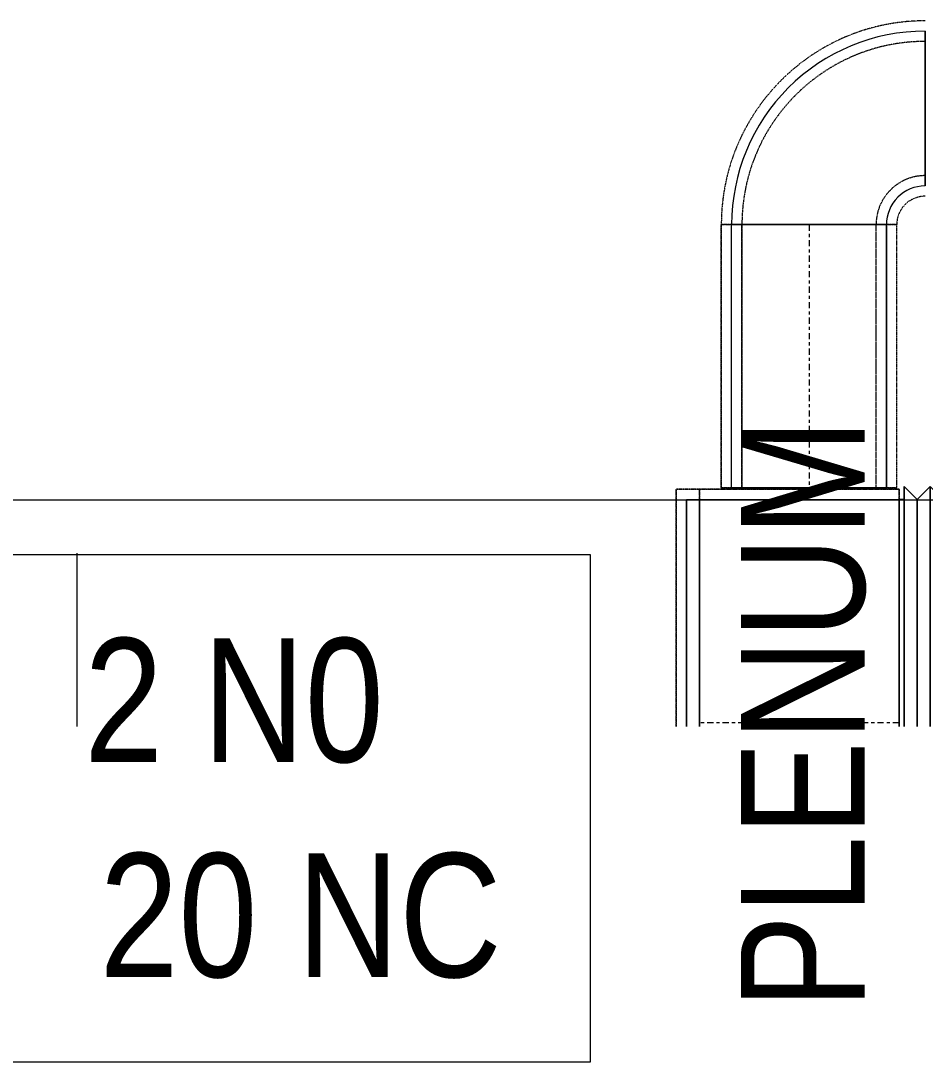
# Model space of a CAD drawing. Header units: inches. Extents: x -83664 to 20107, y -47222 to 19398.
# Drawn here: x 5809 to 7562, y -44063 to -42045 of the extents above; entities that cross this region are included whole.
import ezdxf

# ---------------------------------------------------------------- set-up
doc = ezdxf.new("R2010")
doc.units = ezdxf.units.IN
doc.header["$MEASUREMENT"] = 0
for name, pattern in [('AE7-LP-CENTER', [5.45, 3, -0.6, 1.25, -0.6]), ('Center', [29.999999, 12, -6, 6, -6]), ('Hidden 0_50', [1.0584, 0.5292, -0.5292]), ('Hidden 1_0', [1.7, 1, -0.7])]:
    doc.linetypes.add(name, pattern=pattern)
for name, color, linetype, lineweight, true_color in [('A-ANNO-MATC', 1, 'AE7-LP-CENTER', 9, 0xff0000), ('A-DETL', 7, 'Continuous', 18, 0x00a600), ('M-HVAC-DUCT', 7, 'Continuous', 9, 0xffe97f)]:
    doc.layers.add(name, color=color, linetype=linetype, lineweight=lineweight, true_color=true_color)
doc.layers.add('G-ANNO-TEXT', color=7, linetype='Continuous', lineweight=9)
doc.layers.add('M-HVAC-DUCT-CNTR', color=7, linetype='Center', lineweight=9)
doc.styles.add('Arial Narrow_21', font='ARIALN.TTF', dxfattribs={"height": 240})

# ---------------------------------------------------------------- blocks, each defined once
blk = doc.blocks.new('M_Rectangular Elbow - Radius - 0_75 W-7240826-FIRST FLOOR AC CONDITIONING LAYOUT - PART A')
at = {"layer": 'M-HVAC-DUCT', "color": 6, "true_color": 0xff00ff}
for p, q in [((-150, 225), (150, 225)), ((150, 225), (-150, 225)), ((-225, 150), (-225, -150)), ((-225, -150), (-225, 150))]:
    blk.add_line(p, q, dxfattribs=at)
for radius in [75, 75, 375, 375]:
    blk.add_arc((-225, 225), radius, 270, 0, dxfattribs=at)
blk = doc.blocks.new('REMC_M_FLEX CONNECTION_Type 2 - V_SAD-V219-FIRST FLOOR AC CONDITIONING LAYOUT - PART A')
at = {"layer": 'M-HVAC-DUCT', "color": 6, "true_color": 0xff00ff}
for p, q in [((159002.9, 55399.8), (158977.9, 55424.8)), ((158977.9, 54960.2), (158977.9, 55424.8)), ((159002.9, 55399.8), (158977.9, 55424.8)), ((158977.9, 55424.8), (158977.9, 54960.2)), ((159002.9, 55399.8), (159027.9, 55424.8)), ((159002.9, 55399.8), (159027.9, 55424.8)), ((159027.9, 54960.2), (159027.9, 55424.8)), ((159027.9, 55424.8), (159027.9, 54960.2)), ((159027.9, 55424.8), (159027.9, 54960.2)), ((159027.9, 55424.8), (159052.9, 55399.8)), ((159027.9, 55424.8), (159052.9, 55399.8)), ((159027.9, 54960.2), (159027.9, 55424.8)), ((159052.9, 55399.8), (159077.9, 55424.8)), ((159052.9, 55399.8), (159077.9, 55424.8)), ((159077.9, 54960.2), (159077.9, 55424.8)), ((159077.9, 55424.8), (159077.9, 54960.2)), ((159002.9, 55399.8), (159002.9, 54960.2)), ((159002.9, 54960.2), (159002.9, 55399.8)), ((159002.9, 55399.8), (159002.9, 54960.2)), ((159002.9, 54960.2), (159002.9, 55399.8)), ((159052.9, 55399.8), (159052.9, 54960.2)), ((159052.9, 54960.2), (159052.9, 55399.8)), ((159052.9, 54960.2), (159052.9, 55399.8)), ((159052.9, 55399.8), (159052.9, 54960.2))]:
    blk.add_line(p, q, dxfattribs=at)
blk = doc.blocks.new('M_Rectangular Transition - Length - Standard-8634319-FIRST FLOOR AC CONDITIONING LAYOUT - PART A')
at = {"layer": 'M-HVAC-DUCT', "color": 6, "true_color": 0xff00ff}
for p, q in [((0, 7.1), (0, -432.5)), ((0, -432.5), (0, 7.1)), ((10, -432.5), (10, 7.1)), ((10, 7.1), (10, -432.5)), ((0, -432.5), (10, -432.5)), ((10, -432.5), (0, -432.5))]:
    blk.add_line(p, q, dxfattribs=at)
blk = doc.blocks.new('M_Rectangular Endcap - Standard-8675921-FIRST FLOOR AC CONDITIONING LAYOUT - PART A')
at = {"layer": 'M-HVAC-DUCT', "color": 6, "true_color": 0xff00ff}
for p, q in [((0, 7.1), (0, -432.5)), ((0, -432.5), (0, 7.1)), ((25, 7.1), (25, -432.5)), ((25, -432.5), (25, 7.1)), ((25, -432.5), (0, -432.5)), ((25, -432.5), (0, -432.5))]:
    blk.add_line(p, q, dxfattribs=at)
blk = doc.blocks.new('TEMW-SMBZ-HO-BM-HVAC-00002_rvt-1-FIRST FLOOR AC CONDITIONING LAYOUT - PART A')
at = {"layer": 'M-HVAC-DUCT', "color": 6, "linetype": 'Hidden 0_50', "true_color": 0xff00ff}
for p, q in [((158623.3, 55932.4), (158963.3, 55932.4)), ((158963.3, 55932.4), (158623.3, 55932.4)), ((158623.3, 55932.4), (158963.3, 55932.4)), ((158963.3, 55932.4), (158623.3, 55932.4)), ((158623.3, 55932.4), (158623.3, 55422.4)), ((158623.3, 55422.4), (158623.3, 55932.4)), ((158963.3, 55422.4), (158963.3, 55932.4)), ((158963.3, 55422.4), (158963.3, 55932.4)), ((158535.8, 55419.8), (158535.8, 54960.2)), ((158535.8, 54960.2), (158535.8, 55419.8)), ((158535.8, 55419.8), (158580.8, 55419.8)), ((158580.8, 55419.8), (158535.8, 55419.8)), ((158580.8, 55419.8), (158580.8, 54960.2)), ((158580.8, 54960.2), (158580.8, 55419.8)), ((158967.9, 55419.8), (158580.8, 55419.8)), ((158580.8, 55419.8), (158967.9, 55419.8)), ((158580.8, 55419.8), (158580.8, 54960.2)), ((158580.8, 54960.2), (158580.8, 55419.8)), ((158623.3, 55422.4), (158963.3, 55422.4)), ((158963.3, 55422.4), (158623.3, 55422.4)), ((158967.9, 55419.8), (158967.9, 54960.2)), ((158967.9, 54960.2), (158967.9, 55419.8))]:
    blk.add_line(p, q, dxfattribs=at)
at = {"layer": 'M-HVAC-DUCT', "color": 6, "true_color": 0xff00ff}
for p, q in [((158943.3, 55932.4), (158643.3, 55932.4)), ((158643.3, 55932.4), (158943.3, 55932.4)), ((158643.3, 55422.4), (158643.3, 55932.4)), ((158643.3, 55422.4), (158643.3, 55932.4)), ((158943.3, 55932.4), (158943.3, 55422.4)), ((158943.3, 55422.4), (158943.3, 55932.4)), ((158943.3, 55422.4), (158643.3, 55422.4)), ((158643.3, 55422.4), (158943.3, 55422.4)), ((158580.8, 54960.2), (158580.8, 55399.8)), ((158580.8, 55399.8), (158580.8, 54960.2)), ((158580.8, 55399.8), (158967.9, 55399.8)), ((158580.8, 55399.8), (158967.9, 55399.8)), ((158967.9, 54960.2), (158967.9, 55399.8)), ((158967.9, 55399.8), (158967.9, 54960.2))]:
    blk.add_line(p, q, dxfattribs=at)
at = {"layer": 'M-HVAC-DUCT', "color": 6, "linetype": 'Hidden 1_0', "true_color": 0xff00ff}
for p, q in [((158663.3, 55932.4), (158923.3, 55932.4)), ((158923.3, 55932.4), (158663.3, 55932.4)), ((158663.3, 55932.4), (158923.3, 55932.4)), ((158923.3, 55932.4), (158663.3, 55932.4)), ((158663.3, 55932.4), (158663.3, 55422.4)), ((158663.3, 55422.4), (158663.3, 55932.4)), ((158923.3, 55422.4), (158923.3, 55932.4)), ((158923.3, 55422.4), (158923.3, 55932.4)), ((158663.3, 55422.4), (158923.3, 55422.4)), ((158923.3, 55422.4), (158663.3, 55422.4))]:
    blk.add_line(p, q, dxfattribs=at)
at = {"layer": 'M-HVAC-DUCT', "color": 6, "linetype": 'Hidden 0_50', "true_color": 0xff00ff}
for radius in [395, 395, 55, 55]:
    blk.add_arc((159018.3, 55932.4), radius, 90, 180, dxfattribs=at)
at = {"layer": 'M-HVAC-DUCT', "color": 6, "linetype": 'Hidden 1_0', "true_color": 0xff00ff}
for radius in [355, 355, 95, 95]:
    blk.add_arc((159018.3, 55932.4), radius, 90, 180, dxfattribs=at)
at = {"layer": 'M-HVAC-DUCT-CNTR', "color": 6, "true_color": 0xff00ff}
for p, q in [((158793.3, 55932.4), (158793.3, 55422.4)), ((158967.9, 54967.3), (158580.8, 54967.3))]:
    blk.add_line(p, q, dxfattribs=at)
at = {"layer": 'M-HVAC-DUCT', "color": 6, "linetype": 'Hidden 0_50', "lineweight": 9, "true_color": 0xff00ff, "rotation": 180}
for name, p in [('M_Rectangular Elbow - Radius - 0_75 W-7240826-FIRST FLOOR AC CONDITIONING LAYOUT - PART A', (158793.3, 56157.4)), ('M_Rectangular Endcap - Standard-8675921-FIRST FLOOR AC CONDITIONING LAYOUT - PART A', (158580.8, 54967.3)), ('M_Rectangular Transition - Length - Standard-8634319-FIRST FLOOR AC CONDITIONING LAYOUT - PART A', (158977.9, 54967.3))]:
    blk.add_blockref(name, p, dxfattribs=at)
at = {"layer": 'M-HVAC-DUCT', "color": 6, "linetype": 'Hidden 0_50', "lineweight": 9, "true_color": 0xff00ff}
blk.add_blockref('REMC_M_FLEX CONNECTION_Type 2 - V_SAD-V219-FIRST FLOOR AC CONDITIONING LAYOUT - PART A', (0, 0), dxfattribs=at)
blk = doc.blocks.new('TEMW-SMBZ-HO-BM-HVAC-00002_rvt-2-FIRST FLOOR AC CONDITIONING LAYOUT - PART A')
at = {"layer": 'M-HVAC-DUCT', "color": 6, "linetype": 'Hidden 0_50', "true_color": 0xff00ff}
for p, q in [((158623.3, 55932.4), (158963.3, 55932.4)), ((158963.3, 55932.4), (158623.3, 55932.4)), ((158623.3, 55932.4), (158963.3, 55932.4)), ((158963.3, 55932.4), (158623.3, 55932.4)), ((158623.3, 55932.4), (158623.3, 55422.4)), ((158623.3, 55422.4), (158623.3, 55932.4)), ((158963.3, 55422.4), (158963.3, 55932.4)), ((158963.3, 55422.4), (158963.3, 55932.4)), ((158535.8, 55419.8), (158535.8, 54960.2)), ((158535.8, 54960.2), (158535.8, 55419.8)), ((158535.8, 55419.8), (158580.8, 55419.8)), ((158580.8, 55419.8), (158535.8, 55419.8)), ((158580.8, 55419.8), (158580.8, 54960.2)), ((158580.8, 54960.2), (158580.8, 55419.8)), ((158967.9, 55419.8), (158580.8, 55419.8)), ((158580.8, 55419.8), (158967.9, 55419.8)), ((158580.8, 55419.8), (158580.8, 54960.2)), ((158580.8, 54960.2), (158580.8, 55419.8)), ((158623.3, 55422.4), (158963.3, 55422.4)), ((158963.3, 55422.4), (158623.3, 55422.4)), ((158967.9, 55419.8), (158967.9, 54960.2)), ((158967.9, 54960.2), (158967.9, 55419.8))]:
    blk.add_line(p, q, dxfattribs=at)
at = {"layer": 'M-HVAC-DUCT', "color": 6, "true_color": 0xff00ff}
for p, q in [((158943.3, 55932.4), (158643.3, 55932.4)), ((158643.3, 55932.4), (158943.3, 55932.4)), ((158643.3, 55422.4), (158643.3, 55932.4)), ((158643.3, 55422.4), (158643.3, 55932.4)), ((158943.3, 55932.4), (158943.3, 55422.4)), ((158943.3, 55422.4), (158943.3, 55932.4)), ((158943.3, 55422.4), (158643.3, 55422.4)), ((158643.3, 55422.4), (158943.3, 55422.4)), ((158580.8, 54960.2), (158580.8, 55399.8)), ((158580.8, 55399.8), (158580.8, 54960.2)), ((158580.8, 55399.8), (158967.9, 55399.8)), ((158580.8, 55399.8), (158967.9, 55399.8)), ((158967.9, 54960.2), (158967.9, 55399.8)), ((158967.9, 55399.8), (158967.9, 54960.2))]:
    blk.add_line(p, q, dxfattribs=at)
at = {"layer": 'M-HVAC-DUCT', "color": 6, "linetype": 'Hidden 1_0', "true_color": 0xff00ff}
for p, q in [((158663.3, 55932.4), (158923.3, 55932.4)), ((158923.3, 55932.4), (158663.3, 55932.4)), ((158663.3, 55932.4), (158923.3, 55932.4)), ((158923.3, 55932.4), (158663.3, 55932.4)), ((158663.3, 55932.4), (158663.3, 55422.4)), ((158663.3, 55422.4), (158663.3, 55932.4)), ((158923.3, 55422.4), (158923.3, 55932.4)), ((158923.3, 55422.4), (158923.3, 55932.4)), ((158663.3, 55422.4), (158923.3, 55422.4)), ((158923.3, 55422.4), (158663.3, 55422.4))]:
    blk.add_line(p, q, dxfattribs=at)
at = {"layer": 'M-HVAC-DUCT', "color": 6, "linetype": 'Hidden 0_50', "true_color": 0xff00ff}
for radius in [395, 395, 55, 55]:
    blk.add_arc((159018.3, 55932.4), radius, 90, 180, dxfattribs=at)
at = {"layer": 'M-HVAC-DUCT', "color": 6, "linetype": 'Hidden 1_0', "true_color": 0xff00ff}
for radius in [355, 355, 95, 95]:
    blk.add_arc((159018.3, 55932.4), radius, 90, 180, dxfattribs=at)
at = {"layer": 'M-HVAC-DUCT-CNTR', "color": 6, "true_color": 0xff00ff}
for p, q in [((158793.3, 55932.4), (158793.3, 55422.4)), ((158967.9, 54967.3), (158580.8, 54967.3))]:
    blk.add_line(p, q, dxfattribs=at)
at = {"layer": 'M-HVAC-DUCT', "color": 6, "linetype": 'Hidden 0_50', "lineweight": 9, "true_color": 0xff00ff, "rotation": 180}
for name, p in [('M_Rectangular Elbow - Radius - 0_75 W-7240826-FIRST FLOOR AC CONDITIONING LAYOUT - PART A', (158793.3, 56157.4)), ('M_Rectangular Endcap - Standard-8675921-FIRST FLOOR AC CONDITIONING LAYOUT - PART A', (158580.8, 54967.3)), ('M_Rectangular Transition - Length - Standard-8634319-FIRST FLOOR AC CONDITIONING LAYOUT - PART A', (158977.9, 54967.3))]:
    blk.add_blockref(name, p, dxfattribs=at)
at = {"layer": 'M-HVAC-DUCT', "color": 6, "linetype": 'Hidden 0_50', "lineweight": 9, "true_color": 0xff00ff}
blk.add_blockref('REMC_M_FLEX CONNECTION_Type 2 - V_SAD-V219-FIRST FLOOR AC CONDITIONING LAYOUT - PART A', (0, 0), dxfattribs=at)

msp = doc.modelspace()

# ---------------------------------------------------------------- linework, layer by layer
at = {"layer": 'A-ANNO-MATC'}
msp.add_line((-79564.5, -42973.2), (20076.9, -42973.2), dxfattribs=at)
at = {"layer": 'A-DETL', "color": 7, "lineweight": 9}
msp.add_line((5917.7, -43076.2), (5917.7, -43412), dxfattribs=at)
at = {"layer": 'G-ANNO-TEXT', "flags": 128}
msp.add_lwpolyline([(4649.2, -43078.8), (6912.7, -43078.8), (6912.7, -44062.8), (4649.2, -44062.8)], close=True, dxfattribs=at)

# ---------------------------------------------------------------- block references
at = {"lineweight": 5}
for name in ['TEMW-SMBZ-HO-BM-HVAC-00002_rvt-1-FIRST FLOOR AC CONDITIONING LAYOUT - PART A', 'TEMW-SMBZ-HO-BM-HVAC-00002_rvt-2-FIRST FLOOR AC CONDITIONING LAYOUT - PART A']:
    msp.add_blockref(name, (-151456.7, -98372.2), dxfattribs=at)

# ---------------------------------------------------------------- texts
at = {"layer": 'G-ANNO-TEXT', "insert": (7204.5, -43960.5), "char_height": 240, "width": 1443.037, "attachment_point": 1, "rotation": 90, "style": 'Arial Narrow_21'}
msp.add_mtext('PLENUM', dxfattribs=at)
at = {"layer": 'G-ANNO-TEXT', "char_height": 240, "attachment_point": 1, "style": 'Arial Narrow_21'}
for s, insert, width in [('225x225  2 N0', (4724.2, -43241.2), 2248.733), ('SD-02      20 NC', (4724.2, -43657.9), 2549.366)]:
    msp.add_mtext(s, dxfattribs=dict(at, insert=insert, width=width))

doc.saveas('drawing.dxf')
